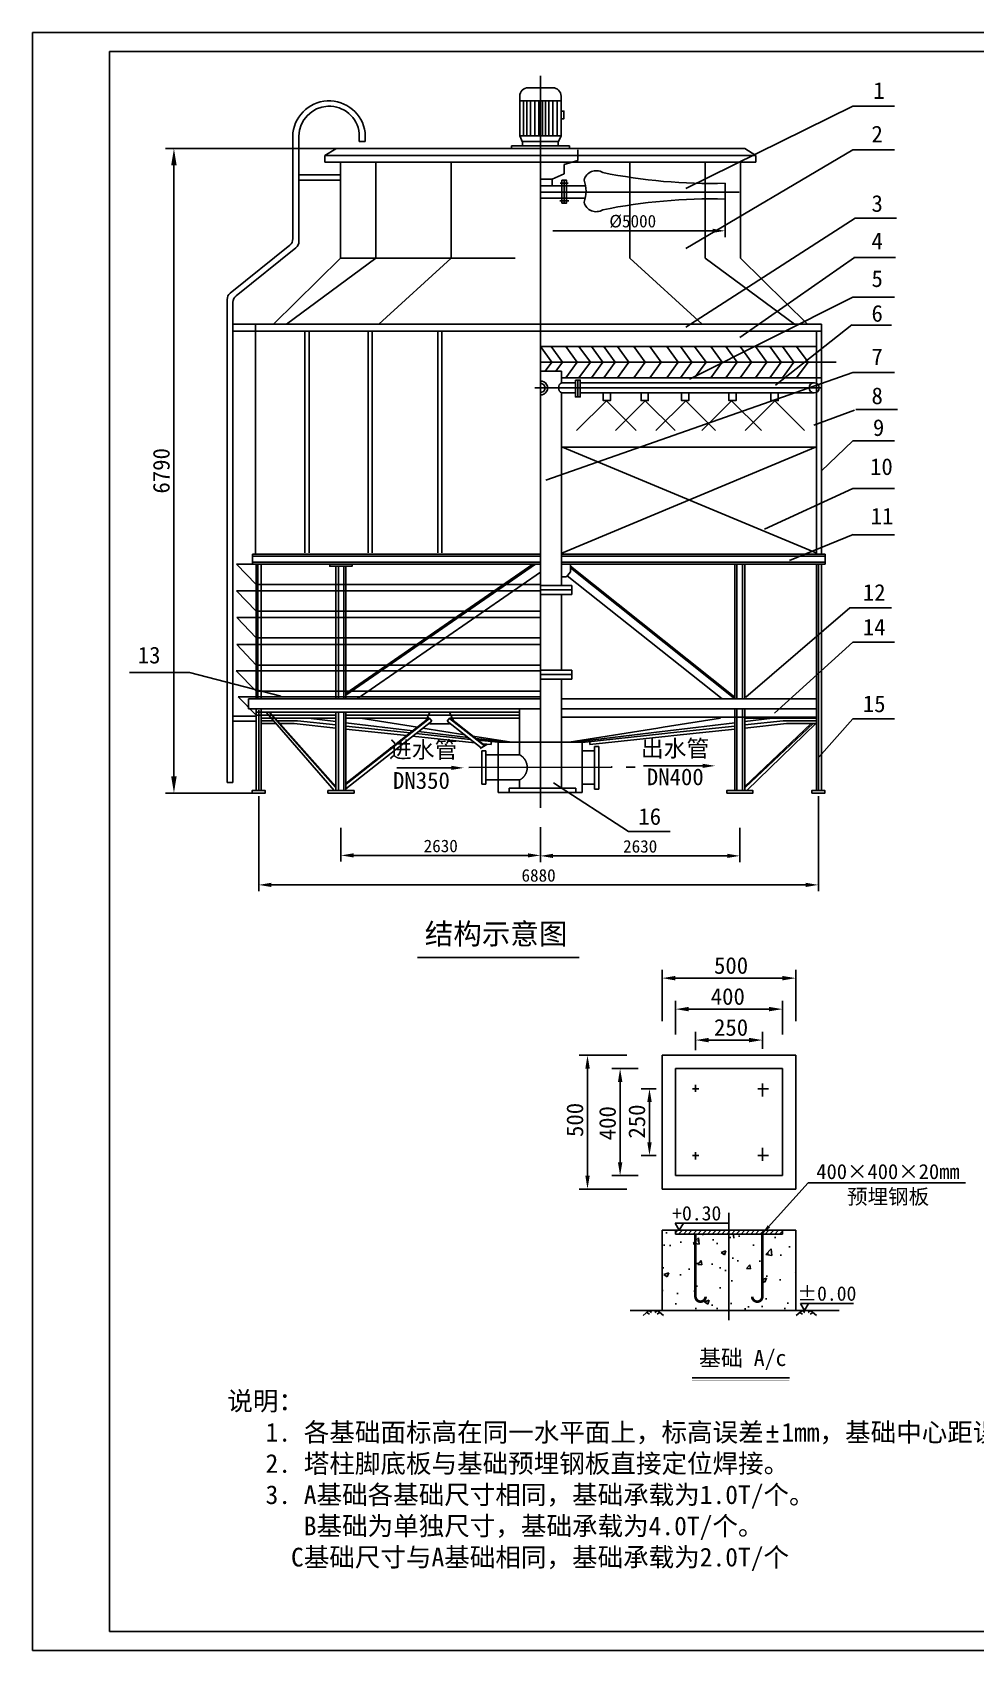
# Model space of a CAD drawing. Extents: x 327 to 27699, y 136 to 19490.
# Drawn here: x 327 to 11608, y 136 to 19490 of the extents above; entities that cross this region are included whole.
import ezdxf

# ---------------------------------------------------------------- set-up
doc = ezdxf.new("R2010")
doc.units = 0
doc.header["$LTSCALE"] = 10000
doc.linetypes.add('ACAD_ISO04W100', pattern=[30.5, 24, -3, 0.5, -3])
for name, color, linetype in [('RAHMEN035', 2, 'Continuous'), ('RAHMEN07', 5, 'ACAD_ISO04W100'), ('中心线', 1, 'ACAD_ISO04W100')]:
    doc.layers.add(name, color=color, linetype=linetype)
doc.dimstyles.new('DIN', dxfattribs={"dimtxt": 2.5, "dimasz": 2.5, "dimexe": 1.25, "dimexo": 0.625, "dimtad": 1, "dimtih": 1, "dimdec": 4, "dimdsep": 46, "dimlunit": 6, "dimtxsty": 'Standard', "dimcen": 2.5, "dimadec": 0, "dimazin": 0, "dimtfac": 1, "dimtdec": 4, "dimtmove": 0, "dimatfit": 3, "dimfxl": 0, "dimtvp": 1, "dimtolj": 1, "dimtzin": 0, "dimarcsym": 0})
doc.dimstyles.get("Standard").update_dxf_attribs({"dimtxt": 0.18, "dimasz": 0.18, "dimexe": 0.18, "dimexo": 0.0625, "dimgap": 0.09, "dimtad": 0, "dimtih": 1, "dimtoh": 1, "dimdec": 4, "dimzin": 0, "dimdsep": 46, "dimtxsty": 'Standard', "dimcen": 0.09, "dimadec": 0, "dimazin": 0, "dimtfac": 1, "dimtdec": 4, "dimtofl": 0, "dimtmove": 0, "dimatfit": 3, "dimfxl": 0, "dimtolj": 1, "dimtzin": 0, "dimarcsym": 0})

# ---------------------------------------------------------------- blocks, each defined once
blk = doc.blocks.new('*D25')
at = {"color": 0, "lineweight": -2}
for p, q in [((7435, 7257), (6866, 7257)), ((6966, 7097), (6966, 5817)), ((7435, 5657), (6866, 5657))]:
    blk.add_line(p, q, dxfattribs=at)
at = {"color": 0}
for points in [[(6940, 7097), (6993, 7097), (6966, 7257)], [(6940, 5817), (6993, 5817), (6966, 5657)]]:
    blk.add_solid(points, dxfattribs=at)
at = {"layer": 'DEFPOINTS', "color": 0}
for p in [(7485, 7257), (6966, 5657), (7485, 5657)]:
    blk.add_point(p, dxfattribs=at)
at = {"color": 0, "insert": (6816, 6483), "char_height": 200, "attachment_point": 5, "rotation": 90}
blk.add_mtext('\\A1;500', dxfattribs=at)
blk = doc.blocks.new('*D24')
at = {"color": 0, "lineweight": -2}
for p, q in [((7570, 7097), (7256, 7097)), ((7356, 6937), (7356, 5977)), ((7570, 5817), (7256, 5817))]:
    blk.add_line(p, q, dxfattribs=at)
at = {"color": 0}
for points in [[(7330, 6937), (7383, 6937), (7356, 7097)], [(7330, 5977), (7383, 5977), (7356, 5817)]]:
    blk.add_solid(points, dxfattribs=at)
at = {"layer": 'DEFPOINTS', "color": 0}
for p in [(7620, 7097), (7356, 5817), (7620, 5817)]:
    blk.add_point(p, dxfattribs=at)
at = {"color": 0, "insert": (7206, 6444), "char_height": 200, "attachment_point": 5, "rotation": 90}
blk.add_mtext('\\A1;400', dxfattribs=at)
blk = doc.blocks.new('*D23')
at = {"color": 0, "lineweight": -2}
for p, q in [((7786, 6857), (7607, 6857)), ((7707, 6697), (7707, 6217)), ((7786, 6057), (7607, 6057))]:
    blk.add_line(p, q, dxfattribs=at)
at = {"color": 0}
for points in [[(7681, 6697), (7734, 6697), (7707, 6857)], [(7681, 6217), (7734, 6217), (7707, 6057)]]:
    blk.add_solid(points, dxfattribs=at)
at = {"layer": 'DEFPOINTS', "color": 0}
for p in [(7836, 6857), (7707, 6057), (7836, 6057)]:
    blk.add_point(p, dxfattribs=at)
at = {"color": 0, "insert": (7557, 6464), "char_height": 200, "attachment_point": 5, "rotation": 90}
blk.add_mtext('\\A1;250', dxfattribs=at)
blk = doc.blocks.new('*D22')
at = {"color": 0, "lineweight": -2}
for p, q in [((7857, 7663), (7857, 8279)), ((8017, 8179), (9297, 8179)), ((9457, 7663), (9457, 8279))]:
    blk.add_line(p, q, dxfattribs=at)
at = {"color": 0}
for points in [[(8017, 8205), (8017, 8152), (7857, 8179)], [(9297, 8205), (9297, 8152), (9457, 8179)]]:
    blk.add_solid(points, dxfattribs=at)
at = {"layer": 'DEFPOINTS', "color": 0}
for p in [(9457, 8179), (7857, 7613), (9457, 7613)]:
    blk.add_point(p, dxfattribs=at)
at = {"color": 0, "insert": (8683, 8329), "char_height": 200, "attachment_point": 5}
blk.add_mtext('\\A1;500', dxfattribs=at)
blk = doc.blocks.new('*D21')
at = {"color": 0, "lineweight": -2}
for p, q in [((8017, 7506), (8017, 7908)), ((8177, 7808), (9137, 7808)), ((9297, 7506), (9297, 7908))]:
    blk.add_line(p, q, dxfattribs=at)
at = {"color": 0}
for points in [[(8177, 7835), (8177, 7782), (8017, 7808)], [(9137, 7835), (9137, 7782), (9297, 7808)]]:
    blk.add_solid(points, dxfattribs=at)
at = {"layer": 'DEFPOINTS', "color": 0}
for p in [(9297, 7808), (8017, 7456), (9297, 7456)]:
    blk.add_point(p, dxfattribs=at)
at = {"color": 0, "insert": (8644, 7958), "char_height": 200, "attachment_point": 5}
blk.add_mtext('\\A1;400', dxfattribs=at)
blk = doc.blocks.new('*D20')
at = {"color": 0, "lineweight": -2}
for p, q in [((8257, 7316), (8257, 7538)), ((8417, 7438), (8897, 7438)), ((9057, 7333), (9057, 7538))]:
    blk.add_line(p, q, dxfattribs=at)
at = {"color": 0}
for points in [[(8417, 7465), (8417, 7411), (8257, 7438)], [(8897, 7465), (8897, 7411), (9057, 7438)]]:
    blk.add_solid(points, dxfattribs=at)
at = {"layer": 'DEFPOINTS', "color": 0}
for p in [(9057, 7438), (8257, 7266), (9057, 7283)]:
    blk.add_point(p, dxfattribs=at)
at = {"color": 0, "insert": (8683, 7588), "char_height": 200, "attachment_point": 5}
blk.add_mtext('\\A1;250', dxfattribs=at)
blk = doc.blocks.new('*D3')
at = {"color": 0, "lineweight": -2}
for p, q in [((3034, 10355), (3034, 9219)), ((9727, 10355), (9727, 9219)), ((3184, 9294), (9577, 9294))]:
    blk.add_line(p, q, dxfattribs=at)
at = {"color": 0}
for points in [[(3184, 9319), (3184, 9269), (3034, 9294)], [(9577, 9319), (9577, 9269), (9727, 9294)]]:
    blk.add_solid(points, dxfattribs=at)
at = {"layer": 'DEFPOINTS', "color": 0}
for p in [(3034, 10393), (9727, 10393), (9727, 9294)]:
    blk.add_point(p, dxfattribs=at)
at = {"color": 0, "insert": (6381, 9407), "char_height": 150, "attachment_point": 5}
blk.add_mtext('\\A1;6880', dxfattribs=at)
blk = doc.blocks.new('*D2')
at = {"color": 0, "lineweight": -2}
for p, q in [((4032, 18099), (1920, 18099)), ((2020, 17899), (2020, 10593)), ((3063, 10393), (1920, 10393))]:
    blk.add_line(p, q, dxfattribs=at)
at = {"color": 0}
for points in [[(1987, 17899), (2053, 17899), (2020, 18099)], [(1987, 10593), (2053, 10593), (2020, 10393)]]:
    blk.add_solid(points, dxfattribs=at)
at = {"layer": 'DEFPOINTS', "color": 0}
for p in [(4082, 18099), (2020, 10393), (3113, 10393)]:
    blk.add_point(p, dxfattribs=at)
at = {"color": 0, "insert": (1870, 14246), "char_height": 200, "attachment_point": 5, "rotation": 90}
blk.add_mtext('\\A1;6790', dxfattribs=at)
blk = doc.blocks.new('*D1')
at = {"color": 0, "lineweight": -2}
for p, q in [((4018, 9977), (4018, 9572)), ((6403, 9983), (6403, 9572)), ((4168, 9647), (6253, 9647))]:
    blk.add_line(p, q, dxfattribs=at)
at = {"color": 0}
for points in [[(4168, 9672), (4168, 9622), (4018, 9647)], [(6253, 9672), (6253, 9622), (6403, 9647)]]:
    blk.add_solid(points, dxfattribs=at)
at = {"layer": 'DEFPOINTS', "color": 0}
for p in [(4018, 10014), (6403, 10021), (6403, 9647)]:
    blk.add_point(p, dxfattribs=at)
at = {"color": 0, "insert": (5211, 9759), "char_height": 150, "attachment_point": 5}
blk.add_mtext('\\A1;2630', dxfattribs=at)
blk = doc.blocks.new('*D0')
at = {"color": 0, "lineweight": -2}
for p, q in [((6403, 9983), (6403, 9566)), ((8788, 9977), (8788, 9566)), ((6553, 9641), (8638, 9641))]:
    blk.add_line(p, q, dxfattribs=at)
at = {"color": 0}
for points in [[(6553, 9666), (6553, 9616), (6403, 9641)], [(8638, 9666), (8638, 9616), (8788, 9641)]]:
    blk.add_solid(points, dxfattribs=at)
at = {"layer": 'DEFPOINTS', "color": 0}
for p in [(6403, 10021), (8788, 10014), (8788, 9641)]:
    blk.add_point(p, dxfattribs=at)
at = {"color": 0, "insert": (7596, 9754), "char_height": 150, "attachment_point": 5}
blk.add_mtext('\\A1;2630', dxfattribs=at)

msp = doc.modelspace()

# ---------------------------------------------------------------- hatches: boundary and pattern name
h = msp.add_hatch()
h.set_pattern_fill('AR-CONC', color=256, scale=3.2, style=0)
h.set_pattern_definition([(50, (5385.1, -29277.45), (582.991, -51.005), [60.96, -670.56]), (355, (5385.1, -29277.45), (-112.777, 611.381), [48.768, -536.448]), (100.451, (5433.7, -29281.7), (470.216, 560.373), [51.808, -569.888]), (46.1842, (5385.1, -29114.9), (867.453, -134.535), [91.44, -1005.84]), (96.6356, (5457.4, -29126.1), (759.694, 791.762), [77.712, -854.832]), (351.184, (5385.1, -29114.9), (759.695, 791.76), [73.152, -804.672]), (21, (5466.4, -29155.53), (485.1676, -327.2497), [60.96, -670.56]), (326, (5466.4, -29155.5), (197.766, 589.401), [48.768, -536.448]), (71.4514, (5506.8, -29182.8), (682.933, 262.153), [51.808, -569.888]), (37.5, (5385.1, -29277.45), (9.8835, 270.5761), [0, -529.9456, 0, -544.576, 0, -538.48]), (7.5, (5385.1, -29277.45), (213.823, 320.5778), [0, -310.4896, 0, -517.7536, 0, -205.232]), (327.5, (5203.85, -29277.45), (433.8899, -18.332), [0, -203.2, 0, -633.984, 0, -841.248]), (317.5, (5122.57, -29277.45), (474.0134, 81.3648), [0, -264.16, 0, -421.0304, 0, -597.408])])
h.paths.add_polyline_path([(9457.07458, 4203.35973), (9457.07458, 5163.35973), (9297.07458, 5163.35973), (9297.07458, 5118.55973), (8017.07458, 5118.55973), (8017.07458, 5163.35973), (7857.07458, 5163.35973), (7857.07458, 4203.35973)])
h = msp.add_hatch()
h.set_pattern_fill('ANSI31', color=256, scale=12.8, style=0)
h.set_pattern_definition([(45, (5385.108, -29277.45), (-28.73682, 28.73682), [])])
h.paths.add_polyline_path([(9297.07458, 5118.55973), (9297.07458, 5163.35973), (8017.07458, 5163.35973), (8017.07458, 5118.55973)])

# ---------------------------------------------------------------- linework, layer by layer
at = {"color": 7}
for p, q in [((327.068, 19489.80637), (327.068, 136.20637)), ((27698.588, 19489.80637), (327.068, 19489.80637)), ((1248.668, 19259.40637), (1248.668, 366.60637)), ((27468.188, 19259.40637), (1248.668, 19259.40637)), ((6256.3926, 18827.04494), (6549.92278, 18827.04494)), ((6156.3926, 18727.04494), (6156.3926, 18252.12518)), ((6156.3926, 18670.84513), (6649.92278, 18670.84513)), ((6201.8655, 18670.84513), (6201.8655, 18252.04283)), ((6239.3162, 18670.84513), (6239.3162, 18252.04283)), ((6286.12953, 18670.84513), (6286.12953, 18252.04283)), ((6336.06377, 18670.84513), (6336.06377, 18252.04283)), ((6382.87714, 18670.84513), (6382.87714, 18252.04283)), ((6426.5696, 18670.84513), (6426.5696, 18252.04283)), ((6464.02026, 18670.84513), (6464.02026, 18252.04283)), ((6504.59184, 18670.84513), (6504.59184, 18252.04283)), ((6551.4052, 18670.84513), (6551.4052, 18252.04283)), ((6604.46033, 18670.84513), (6604.46033, 18252.04283)), ((6649.92278, 18727.04494), (6649.92278, 18252.12518)), ((8141.20003, 17622.37649), (10138.91852, 18606.1417)), ((10138.91852, 18606.1417), (10637.86316, 18606.1417)), ((3442.26735, 17021.40472), (3442.26735, 18248.75649)), ((3515.32438, 16992.70254), (3515.32438, 18248.75649)), ((4236.87847, 18281.77666), (4236.87847, 18185.25625)), ((4307.16121, 18290.55124), (4307.16121, 18185.25625)), ((6156.3926, 18252.12518), (6649.92278, 18252.12518)), ((6156.3926, 18252.12518), (6190.00264, 18174.89888)), ((6649.92278, 18252.12518), (6616.31273, 18174.89888)), ((3825.4734, 18019.04494), (3954.78409, 18096.28761)), ((3825.4734, 18019.04494), (8980.84197, 18019.04494)), ((3825.4734, 17939.04494), (3825.4734, 18019.04494)), ((4028.15769, 18099.04494), (8846.91529, 18099.04494)), ((4236.87847, 18185.25625), (4307.16121, 18185.25625)), ((6056.3926, 18130.89034), (6749.92278, 18130.89034)), ((6056.3926, 18130.89034), (6056.3926, 18099.04494)), ((6186.54301, 18182.84813), (6619.77236, 18182.84813)), ((6190.00264, 18174.89888), (6190.00264, 18130.63854)), ((6403.15769, 18061.54494), (6403.15769, 17041.58605)), ((6616.31273, 18174.89888), (6616.31273, 18130.63854)), ((6749.92278, 18130.89034), (6749.92278, 18099.04494)), ((6850.13115, 17958.99928), (6850.13115, 18083.02379)), ((8141.20003, 16904.63052), (10138.91852, 18083.51644)), ((8980.84197, 18019.04494), (8846.91529, 18099.04494)), ((8980.84197, 17939.04494), (8980.84197, 18019.04494)), ((10138.91852, 18083.51644), (10637.86316, 18083.51644)), ((3825.4734, 17939.04494), (8980.84197, 17939.04494)), ((4010.8313, 16789.36705), (4010.8313, 17939.04494)), ((4434.36353, 16789.36705), (4434.36353, 17939.04494)), ((5335.70496, 16789.36705), (5335.70496, 17939.04494)), ((6687.76715, 17911.29754), (6850.13115, 17958.99928)), ((6687.76715, 17796.81335), (6687.76715, 17911.29754)), ((8795.48407, 16789.36705), (8795.48407, 17939.04494)), ((3515.32438, 17785.92149), (4010.8313, 17785.92149)), ((3515.32438, 17720.20715), (4010.8313, 17720.20715)), ((6403.15769, 17733.45134), (6544.50482, 17733.45134)), ((6947.85285, 17652.97191), (6405.76452, 17652.97191)), ((6544.50482, 17733.45134), (6687.76715, 17796.81335)), ((6544.50482, 17733.45134), (6544.50482, 17652.97191)), ((6641.10519, 17686.96562), (6732.91588, 17686.96562)), ((6687.36814, 17720.53397), (6687.36814, 17447.72423)), ((8611.07448, 17496.39761), (8611.07448, 17684.49845)), ((6933.33304, 17508.90041), (6405.76452, 17508.90041)), ((6635.73864, 17474.00614), (6740.97199, 17474.00614)), ((8611.08321, 17492.43669), (8611.08321, 17041.58605)), ((8141.20003, 15964.30514), (10167.4446, 17268.0106)), ((10162.6112, 17268.0106), (10661.55584, 17268.0106)), ((8461.08321, 17116.58605), (6553.15769, 17116.58605)), ((2693.58571, 16371.86261), (3404.90607, 16943.45351)), ((2762.37104, 16339.72785), (3477.9631, 16914.75133)), ((3209.48876, 15999.04494), (4010.8313, 16789.36705)), ((3364.60694, 15999.04494), (4434.36353, 16789.36705)), ((4010.8313, 16789.36705), (6100.19089, 16789.36705)), ((4470.23784, 15999.04494), (5335.70496, 16789.36705)), ((8789.39804, 15840.39931), (10157.49148, 16798.45615)), ((9596.82661, 15999.04494), (8795.48407, 16789.36705)), ((10150.76492, 16798.45615), (10649.70955, 16798.45615)), ((2656.22444, 10518.62685), (2656.22444, 16293.91141)), ((2725.00976, 10518.62685), (2725.00976, 16261.77664)), ((8185.23416, 15342.71447), (10138.91852, 16324.24947)), ((10138.91852, 16324.24947), (10637.86316, 16324.24947)), ((2725.00976, 15999.04494), (9763.15769, 15999.04494)), ((2725.00976, 15916.18823), (9763.15769, 15916.18823)), ((2993.82727, 13249.04494), (2993.82727, 15999.04494)), ((3585.56525, 15916.18823), (3585.56525, 13265.53759)), ((3635.56525, 15916.18823), (3635.56525, 13265.53759)), ((4341.94891, 15916.18823), (4341.94891, 13265.53759)), ((4391.94891, 15916.18823), (4391.94891, 13265.53759)), ((5175.25292, 15916.18823), (5175.25292, 13265.53759)), ((5225.25292, 15916.18823), (5225.25292, 13265.53759)), ((9215.86669, 15271.61663), (10127.94498, 15993.32334)), ((9703.15769, 13249.04494), (9703.15769, 15916.18823)), ((9763.15769, 13249.04494), (9763.15769, 15999.04494)), ((10123.21498, 15989.5806), (10602.32408, 15989.5806)), ((6403.15769, 15733.15972), (9703.15769, 15733.15972)), ((6403.15769, 15733.15972), (6539.09312, 15545.15663)), ((6529.5835, 15733.15972), (6665.51893, 15545.15663)), ((6708.06701, 15733.15972), (6844.00244, 15545.15663)), ((6864.24011, 15733.15972), (7000.17554, 15545.15663)), ((7012.97636, 15733.15972), (7148.91179, 15545.15663)), ((7161.71264, 15733.15972), (7297.64807, 15545.15663)), ((7325.32254, 15733.15972), (7461.25797, 15545.15663)), ((7518.67966, 15733.15972), (7654.61509, 15545.15663)), ((7712.03682, 15733.15972), (7847.97225, 15545.15663)), ((7912.83077, 15733.15972), (8048.7662, 15545.15663)), ((8076.44066, 15733.15972), (8212.3761, 15545.15663)), ((8247.48735, 15733.15972), (8383.42278, 15545.15663)), ((8440.84451, 15733.15972), (8576.77994, 15545.15663)), ((8619.32802, 15733.15972), (8755.26345, 15545.15663)), ((8790.37474, 15733.15972), (8926.31017, 15545.15663)), ((8976.29508, 15733.15972), (9112.23051, 15545.15663)), ((9147.34179, 15733.15972), (9283.27723, 15545.15663)), ((9296.07804, 15733.15972), (9432.01347, 15545.15663)), ((9467.12473, 15733.15972), (9603.06016, 15545.15663)), ((6461.5586, 15439.71885), (6539.09312, 15546.95159)), ((6587.98441, 15439.71885), (6665.51893, 15546.95159)), ((6708.06701, 15358.94849), (6844.00244, 15546.95159)), ((6864.24011, 15358.94849), (7000.17554, 15546.95159)), ((7012.97636, 15358.94849), (7148.91179, 15546.95159)), ((7161.71264, 15358.94849), (7297.64807, 15546.95159)), ((7325.32254, 15358.94849), (7461.25797, 15546.95159)), ((7518.67966, 15358.94849), (7654.61509, 15546.95159)), ((7712.03682, 15358.94849), (7847.97225, 15546.95159)), ((7912.83077, 15358.94849), (8048.7662, 15546.95159)), ((8076.44066, 15358.94849), (8212.3761, 15546.95159)), ((8247.48735, 15358.94849), (8383.42278, 15546.95159)), ((8440.84451, 15358.94849), (8576.77994, 15546.95159)), ((8619.32802, 15358.94849), (8755.26345, 15546.95159)), ((8790.37474, 15358.94849), (8926.31017, 15546.95159)), ((8976.29508, 15358.94849), (9112.23051, 15546.95159)), ((9147.34179, 15358.94849), (9283.27723, 15546.95159)), ((9296.07804, 15358.94849), (9432.01347, 15546.95159)), ((9467.12473, 15358.94849), (9603.06016, 15546.95159)), ((6653.15769, 15439.71885), (6403.711, 15439.71885)), ((6468.35821, 14136.11353), (10138.91852, 15423.5624)), ((6653.15769, 15439.71885), (6653.15769, 15298.94849)), ((6653.15769, 15358.94849), (9763.15769, 15358.94849)), ((6653.15769, 15298.94849), (6820.81313, 15298.94849)), ((6850.45941, 15331.60799), (6850.45941, 15130.23433)), ((6880.10569, 15298.94849), (9677.26992, 15298.94849)), ((10138.91852, 15423.5624), (10637.86316, 15423.5624)), ((6653.15769, 15178.94849), (6653.15769, 12873.64728)), ((6653.15769, 15178.94849), (6820.81313, 15178.94849)), ((6880.10569, 15178.94849), (9677.26992, 15178.94849)), ((9671.60736, 14792.54002), (10160.60904, 14971.72312)), ((10173.49645, 14979.29385), (10672.44108, 14979.29385)), ((9760.13089, 14243.54402), (10138.91852, 14605.86102)), ((10138.91852, 14605.86102), (10637.86316, 14605.86102)), ((9084.61101, 13546.361), (10138.91852, 14035.29853)), ((10138.91852, 14035.29853), (10637.86316, 14035.29853)), ((9383.61129, 13172.50685), (10143.57046, 13484.052)), ((10138.91852, 13480.93173), (10637.86316, 13480.93173)), ((2959.20385, 13249.04494), (6403.15769, 13249.04494)), ((2959.20385, 13129.04494), (2959.20385, 13249.04494)), ((2959.20385, 13129.04494), (2959.20385, 13249.04494)), ((9808.84488, 13249.04494), (6653.15769, 13249.04494)), ((9660.70692, 13249.04494), (9808.84488, 13249.04494)), ((9808.84488, 13129.04494), (9808.84488, 13249.04494)), ((2767.74286, 13129.04494), (3004.89104, 12885.04494)), ((3008.83606, 13129.04494), (2767.74286, 13129.04494)), ((2959.20385, 13129.04494), (6403.15769, 13129.04494)), ((3004.89104, 11520.00906), (3004.89104, 13129.04494)), ((3064.89104, 11520.00906), (3064.89104, 13129.04494)), ((3956.76341, 11520.00906), (3956.76341, 13105.0264)), ((4076.76341, 11581.5644), (6314.15906, 13129.04494)), ((4076.76341, 11562.05005), (6342.37352, 13129.04494)), ((4076.76341, 11520.00906), (4076.76341, 13105.0264)), ((4211.19322, 11520.00906), (6403.15769, 13036.06741)), ((9808.84488, 13129.04494), (6653.15769, 13129.04494)), ((6713.15125, 12978.91977), (6655.66681, 12978.91977)), ((6761.05492, 13036.34112), (6713.15125, 12978.91977)), ((6724.15151, 12992.10561), (8574.87124, 11520.00906)), ((6761.05492, 13129.04494), (6761.05492, 13036.34112)), ((6761.05492, 13106.31543), (8729.55196, 11540.53664)), ((6761.05492, 13085.78786), (8729.55196, 11520.00906)), ((8729.55196, 11520.00906), (8729.55196, 13129.04494)), ((8849.55196, 11520.00906), (8849.55196, 13129.04494)), ((9660.70692, 13129.04494), (9808.84488, 13129.04494)), ((9703.15769, 10422.41794), (9703.15769, 13129.04494)), ((9763.15769, 10422.41794), (9763.15769, 13129.04494)), ((2766.6907, 12810.51506), (6403.38874, 12810.51506)), ((2766.6907, 12810.51506), (3004.89104, 12566.51506)), ((6403.38874, 12885.04494), (3004.89104, 12885.04494)), ((6403.15769, 12873.64728), (6780.21637, 12873.64728)), ((6403.15769, 12821.01103), (6780.21637, 12821.01103)), ((6780.21637, 12873.64728), (6780.21637, 12768.37479)), ((6780.21637, 12768.37479), (6403.15769, 12768.37479)), ((6653.15769, 12768.37479), (6653.15769, 11861.11465)), ((10101.54351, 12608.55493), (8859.09025, 11537.74185)), ((10101.54351, 12608.55493), (10600.48814, 12608.55493)), ((2770.94198, 12491.98515), (6403.38874, 12491.98515)), ((2770.94198, 12491.98515), (3004.89104, 12247.98515)), ((6403.38874, 12566.51506), (3004.89104, 12566.51506)), ((6403.38874, 12247.98515), (3004.89104, 12247.98515)), ((9204.02029, 11346.24088), (10138.91852, 12197.31538)), ((10138.91852, 12197.31538), (10637.86316, 12197.31538)), ((2770.94198, 12167.76723), (6403.38874, 12167.76723)), ((2770.94198, 12167.76723), (3004.89104, 11923.76723)), ((1488.93116, 11835.00189), (2208.11029, 11834.84804)), ((3300.03475, 11549.58172), (2208.11029, 11834.84804)), ((2763.54143, 11854.92537), (6403.38874, 11854.92537)), ((3004.89104, 11610.82564), (2763.6993, 11854.92537)), ((6403.38874, 11923.76723), (3004.89104, 11923.76723)), ((6403.15769, 11861.11465), (6780.21637, 11861.11465)), ((6403.15769, 11808.47841), (6780.21637, 11808.47841)), ((6780.21637, 11861.11465), (6780.21637, 11755.84217)), ((6780.21637, 11755.84217), (6403.15769, 11755.84217)), ((6653.15769, 11755.84217), (6653.15769, 10999.04494)), ((3004.89104, 11323.66798), (2789.07749, 11542.08354)), ((2789.07749, 11542.08354), (6403.38874, 11542.08354)), ((2911.35842, 11400.00906), (2911.35842, 11520.00906)), ((2911.35842, 11520.00906), (2993.82727, 11520.00906)), ((6403.15769, 11520.00906), (2997.47049, 11520.00906)), ((6403.15769, 11610.92537), (3004.89104, 11610.92537)), ((6653.15769, 11520.00906), (9703.15769, 11520.00906)), ((9703.15769, 11520.00906), (9660.70692, 11520.00906)), ((2725.00976, 11310.16479), (2999.28744, 11310.16479)), ((2725.00976, 11251.02876), (2999.28744, 11251.02876)), ((2911.35842, 11400.00906), (2993.82727, 11400.00906)), ((6403.15769, 11400.00906), (2997.47049, 11400.00906)), ((3004.89104, 10422.41794), (3004.89104, 11400.00906)), ((6153.15769, 11359.71702), (3004.89104, 11359.71702)), ((3956.76341, 11325.25812), (3004.89104, 11325.25812)), ((3064.89104, 10422.41794), (3064.89104, 11400.00906)), ((3956.76341, 11288.50527), (3064.89104, 11288.50527)), ((3213.3497, 11255.23331), (3064.89104, 11255.23331)), ((3123.27139, 11359.19331), (3934.95989, 10422.41794)), ((3952.93399, 10460.699), (3157.82242, 11357.46764)), ((3956.76341, 10472.17467), (3166.46019, 11359.19331)), ((3499.37206, 11255.23331), (3259.08499, 11255.23331)), ((3499.37206, 11255.23331), (3956.76341, 11206.3502)), ((3629.39355, 11288.50527), (3956.76341, 11248.57777)), ((3956.76341, 10422.41794), (3956.76341, 11359.71702)), ((4076.76341, 10422.41794), (4076.76341, 11359.71702)), ((6153.15769, 11325.25812), (4076.76341, 11325.25812)), ((4076.76341, 10505.17418), (5074.01199, 11290.02364)), ((5046.33293, 11288.50527), (4076.76341, 11288.50527)), ((5105.19512, 11253.28701), (4076.76341, 10443.45205)), ((4076.76341, 11233.94203), (4878.50642, 11136.15785)), ((4081.16335, 10499.021), (5078.41193, 11283.87046)), ((4251.59192, 11288.50527), (4933.50328, 11179.44119)), ((5079.20788, 11359.71702), (5035.74627, 11265.57307)), ((5035.74627, 11265.57307), (5038.91838, 11262.40444)), ((5073.23797, 11228.12247), (5079.20788, 11222.15911)), ((5074.01199, 11290.02364), (5105.19512, 11253.28701)), ((5320.3383, 11290.02364), (5289.15517, 11253.28701)), ((5289.15517, 11253.28701), (5695.27102, 10933.49251)), ((5315.14241, 11359.71702), (5358.60402, 11265.57307)), ((5315.14241, 11359.71702), (5358.60402, 11265.57307)), ((5321.11232, 11228.12247), (5315.14241, 11222.15911)), ((5321.11232, 11228.12247), (5315.14241, 11222.15911)), ((5732.6622, 10955.9026), (5315.93836, 11283.87046)), ((5739.59836, 10960.05973), (5320.3383, 11290.02364)), ((6153.15769, 11288.50527), (5348.01736, 11288.50527)), ((5358.60402, 11265.57307), (5355.43191, 11262.40444)), ((5358.60402, 11265.57307), (5355.43191, 11262.40444)), ((6153.15769, 10999.04494), (6153.15769, 11400.00906)), ((6653.15769, 11400.00906), (9703.15769, 11400.00906)), ((6653.15769, 11400.00906), (9703.15769, 11400.00906)), ((6653.15769, 11299.65566), (9703.15769, 11299.65566)), ((8554.72346, 11288.50527), (7872.81209, 11179.44119)), ((8729.55196, 11233.94203), (7927.80895, 11136.15785)), ((8729.55196, 10422.41794), (8729.55196, 11400.00906)), ((8849.55196, 10422.41794), (8849.55196, 11400.00906)), ((9176.92182, 11288.50527), (8849.55196, 11248.57777)), ((8849.55196, 11288.50527), (9703.15769, 11288.50527)), ((9306.94331, 11255.23331), (8849.55196, 11206.3502)), ((9306.94331, 11255.23331), (9703.15769, 11255.23331)), ((9703.15769, 11400.00906), (9660.70692, 11400.00906)), ((9730.67682, 10821.40437), (10138.91852, 11278.32377)), ((10138.91852, 11278.32377), (10637.86316, 11278.32377)), ((3241.81047, 11222.38654), (3064.89104, 11222.38654)), ((3458.47219, 11222.38654), (3288.35034, 11222.38654)), ((3458.47219, 11222.38654), (3956.76341, 11169.37503)), ((4076.76341, 11193.52536), (4846.82716, 11111.22579)), ((4076.76341, 11156.60864), (4805.92548, 11079.03557)), ((4874.62666, 11071.72668), (5620.49255, 10992.37655)), ((4915.47117, 11103.88955), (5567.35384, 11034.22044)), ((4945.99632, 11127.92647), (5540.42227, 11055.42761)), ((4998.26291, 11169.08362), (5497.48465, 11089.23869)), ((5079.20788, 11222.15911), (5315.14241, 11222.15911)), ((5595.34859, 11073.58645), (6058.61485, 10999.4922)), ((5632.72606, 11044.16982), (5999.04266, 10999.4922)), ((7808.05247, 11169.08362), (6744.90403, 10999.04494)), ((7860.31905, 11127.92647), (6803.60552, 10999.04494)), ((7890.8442, 11103.88955), (6901.63522, 10998.16913)), ((7931.68871, 11071.72668), (6993.28924, 10971.89356)), ((7808.05247, 11169.08362), (7872.81209, 11179.44119)), ((7860.31905, 11127.92647), (7927.80895, 11136.15785)), ((7890.8442, 11103.88955), (7959.48821, 11111.22579)), ((7931.68871, 11071.72668), (8000.38989, 11079.03557)), ((8729.55196, 11193.52536), (7959.48821, 11111.22579)), ((8729.55196, 11156.60864), (8000.38989, 11079.03557)), ((8849.55196, 10472.17467), (9639.85518, 11222.71906)), ((9347.84319, 11222.38654), (8849.55196, 11169.37503)), ((8853.38138, 10460.699), (9664.18884, 11222.38654)), ((9698.28595, 11222.38654), (8871.35548, 10422.41794)), ((9347.84319, 11222.38654), (9703.15769, 11222.38654)), ((5657.6267, 11024.57265), (5895.79879, 10999.11832)), ((5703.15769, 10899.04494), (5703.15769, 10499.04494)), ((5703.15769, 10899.04494), (5748.23984, 10899.04494)), ((5710.73451, 10982.77601), (5813.02613, 10971.89356)), ((5748.23984, 10899.04494), (5748.23984, 10499.04494)), ((5748.23984, 10849.04494), (5898.23984, 10849.04494)), ((5813.02613, 10971.89356), (5813.02613, 11007.08167)), ((5898.23984, 10999.04494), (6653.15769, 10999.04494)), ((5898.23984, 10999.04494), (5898.23984, 10399.04494)), ((6653.15769, 10999.04494), (6901.63522, 10999.04494)), ((6901.63522, 10999.04494), (6901.63522, 10399.04494)), ((6901.63522, 10899.04494), (7051.63522, 10899.04494)), ((6993.28924, 10971.89356), (6993.28924, 11007.08167)), ((7051.63522, 10949.28292), (7051.63522, 10437.74871)), ((7051.63522, 10949.28292), (7103.15769, 10949.28292)), ((7103.15769, 10949.28292), (7103.15769, 10437.74871)), ((4685.66295, 10693.49156), (5395.56086, 10693.49156)), ((7430.26687, 10703.89532), (7534.24576, 10703.89532)), ((8343.85588, 10717.70137), (7633.95796, 10717.70137)), ((2656.22444, 10518.62685), (2725.00976, 10518.62685)), ((5703.15769, 10499.04494), (5748.23984, 10499.04494)), ((5748.23984, 10549.04494), (5898.23984, 10549.04494)), ((6558.28901, 10513.0067), (7454.36653, 9930.77046)), ((6901.63522, 10499.04494), (7051.63522, 10499.04494)), ((5898.23984, 10399.04494), (6901.63522, 10399.04494)), ((7051.63522, 10437.74871), (7103.15769, 10437.74871)), ((7454.36653, 9930.77046), (7953.31117, 9930.77046)), ((4931.35832, 8425.24207), (6867.38088, 8425.24207)), ((1248.668, 366.60637), (27468.188, 366.60637)), ((327.068, 136.20637), (27698.588, 136.20637))]:
    msp.add_line(p, q, dxfattribs=at)
for p, q in [((7857.07458, 5656.64537), (7857.07458, 7256.64537)), ((7857.07458, 7256.64537), (9457.07458, 7256.64537)), ((9457.07458, 7256.64537), (9457.07458, 5656.64537)), ((8017.07458, 5816.64537), (8017.07458, 7096.64537)), ((8017.07458, 7096.64537), (9297.07458, 7096.64537)), ((9297.07458, 7096.64537), (9297.07458, 5816.64537)), ((9297.07458, 5816.64537), (8017.07458, 5816.64537)), ((9457.07458, 5656.64537), (7857.07458, 5656.64537)), ((8014.27843, 5248.10448), (8063.20583, 5163.35973)), ((8651.08028, 5248.10448), (8014.27843, 5248.10448)), ((8063.20583, 5163.35973), (8112.13323, 5248.10448)), ((7857.07458, 4203.35973), (7857.07458, 5163.35973)), ((7857.07458, 5163.35973), (9457.07458, 5163.35973)), ((8017.07458, 5118.55973), (8017.07458, 5163.35973)), ((8017.07458, 5118.55973), (9297.07458, 5118.55973)), ((9297.07458, 5163.35973), (9297.07458, 5118.55973)), ((9457.07458, 5163.35973), (9457.07458, 4203.35973)), ((9512.24318, 4288.10448), (9561.17058, 4203.35973)), ((10149.04503, 4288.10448), (9512.24318, 4288.10448)), ((9561.17058, 4203.35973), (9610.09798, 4288.10448)), ((7474.3494, 4203.35973), (9974.95774, 4203.35973)), ((7700.82397, 4203.35973), (7630.03439, 4142.66842)), ((7675.6372, 4181.78571), (7706.82943, 4160.5197)), ((7700.82397, 4203.35973), (7732.41247, 4181.82355)), ((7803.75877, 4203.35973), (7772.17027, 4181.82355)), ((7828.94554, 4181.78571), (7797.75331, 4160.5197)), ((7803.75877, 4203.35973), (7874.54835, 4142.66842)), ((9531.88584, 4203.35973), (9461.09626, 4142.66842)), ((9506.69907, 4181.78571), (9537.8913, 4160.5197)), ((9531.88584, 4203.35973), (9563.47434, 4181.82355)), ((9634.82063, 4203.35973), (9603.23213, 4181.82355)), ((9660.0074, 4181.78571), (9628.81518, 4160.5197)), ((9634.82063, 4203.35973), (9705.61022, 4142.66842)), ((8217.13697, 3397.4484), (9380.78616, 3397.4484))]:
    msp.add_line(p, q)
for points in [[(6649.92278, 18549.34418), (6683.9438, 18549.34418), (6683.9438, 18456.2478), (6649.92278, 18456.2478)], [(6659.45273, 17447.26281), (6715.28356, 17447.26281), (6715.28356, 17720.53397), (6659.45273, 17720.53397)], [(6820.81313, 15331.60799), (6880.10569, 15331.60799), (6880.10569, 15130.23433), (6820.81313, 15130.23433)], [(7154.42209, 15178.94849), (7241.02598, 15178.94849), (7241.02598, 15085.63946), (7154.42209, 15085.63946)], [(7606.65401, 15178.94849), (7693.25791, 15178.94849), (7693.25791, 15085.63946), (7606.65401, 15085.63946)], [(8090.31618, 15178.94849), (8176.92008, 15178.94849), (8176.92008, 15085.63946), (8090.31618, 15085.63946)], [(8656.51428, 15178.94849), (8743.11818, 15178.94849), (8743.11818, 15085.63946), (8656.51428, 15085.63946)], [(9160.38489, 15178.94849), (9246.98878, 15178.94849), (9246.98878, 15085.63946), (9160.38489, 15085.63946)], [(3884.1751, 13129.04494), (4150.75502, 13129.04494), (4150.75502, 13105.0264), (3884.1751, 13105.0264)], [(2955.08525, 10392.58155), (3112.85411, 10392.58155), (3112.85411, 10422.41794), (2955.08525, 10422.41794)], [(4174.03004, 10392.58155), (3862.34041, 10392.58155), (3862.34041, 10422.41794), (4174.03004, 10422.41794)], [(8632.28534, 10392.58155), (8943.97496, 10392.58155), (8943.97496, 10422.41794), (8632.28534, 10422.41794)], [(9648.16269, 10392.58155), (9805.93155, 10392.58155), (9805.93155, 10422.41794), (9648.16269, 10422.41794)]]:
    msp.add_lwpolyline(points, close=True, dxfattribs=at)
at = {"const_width": 32}
for points in [[(8257.07458, 5118.55973), (8257.07458, 4370.96698, 1), (8378.64787, 4370.96698)], [(9057.07458, 5118.55973), (9057.07458, 4370.96698, -1), (8935.5013, 4370.96698)]]:
    msp.add_lwpolyline(points, format="xyb", dxfattribs=at)
at = {"const_width": 3.2}
msp.add_lwpolyline([(8217.13697, 3361.72947), (9380.78616, 3361.72947)], dxfattribs=at)
at = {"color": 7}
msp.add_circle((9677.26992, 15238.94849), 60, dxfattribs=at)
for centre, radius, start, end in [((6256.3926, 18727.04494), 100, 90, 180), ((6549.92278, 18727.04494), 100, 0, 90), ((3875.52846, 18234.94241), 435.20015, 7.341187226, 178.454734328), ((3877.04283, 18244.69521), 361.74124, 5.883623604, 179.356724699), ((7069.69904, 17687.29525), 148.27715, 58.340394651, 165.897055517), ((8456.25402, 24294.1196), 6611.4388, 258.582945184, 271.343553046), ((6547.287, 17590.29044), 401.33013, 340.62596141, 19.37403859), ((7069.69904, 17493.28564), 148.27715, 194.102944483, 301.659605349), ((8456.31544, 10886.07952), 6612.13411, 88.657120672, 101.416381098), ((3342.26735, 17021.40472), 100, 308.784079437, 0), ((3415.32438, 16992.70254), 100, 308.784079437, 0), ((2756.22444, 16293.91141), 100, 128.784079437, 180), ((2825.00976, 16261.77664), 100, 128.784079437, 180), ((6405.76507, 15236.84391), 82.91857, 268.198029049, 91.801970951), ((6405.76507, 15236.84391), 53.30479, 267.196277121, 92.803722879), ((6689.15862, 15238.94849), 69.9719, 120.96440902, 239.03559098)]:
    msp.add_arc(centre, radius, start, end, dxfattribs=at)
msp.add_point((7256.54403, 10703.89532), dxfattribs=at)
for points in [[(8461.08321, 17141.58605), (8461.08321, 17091.58605), (8611.08321, 17116.58605)], [(5336.45437, 10718.49156), (5336.45437, 10668.49156), (5486.45437, 10693.49156)], [(8343.85588, 10742.70137), (8343.85588, 10692.70137), (8493.85588, 10717.70137)]]:
    msp.add_solid(points, dxfattribs=at)
at = {"layer": 'DEFPOINTS', "color": 7}
for p in [(6403.15769, 18099.04494), (5887.35553, 10431.92428), (6897.25345, 10431.92428), (6901.63522, 10399.04494)]:
    msp.add_point(p, dxfattribs=at)
at = {"layer": 'RAHMEN035', "color": 7}
for p, q in [((7470.61041, 16789.36705), (7470.61041, 17939.04494)), ((8371.95184, 16789.36705), (8371.95184, 17939.04494)), ((8336.07753, 15999.04494), (7470.61041, 16789.36705)), ((9441.70843, 15999.04494), (8371.95184, 16789.36705))]:
    msp.add_line(p, q, dxfattribs=at)
at = {"layer": 'RAHMEN07', "color": 7}
for p, q in [((6403.15769, 18971.01037), (6403.15769, 10214.52523)), ((6403.15769, 17579.04494), (8778.15769, 17579.04494)), ((6413.48188, 15546.05411), (9938.64192, 15546.05411)), ((6413.48188, 15546.05411), (9938.64192, 15546.05411)), ((6334.614, 15238.94849), (6660.72317, 15238.94849)), ((6660.72317, 15238.94849), (9763.15769, 15238.94849)), ((7192.31128, 15084.5581), (6836.09606, 14728.34288)), ((7192.31128, 15084.5581), (7548.5265, 14728.34288)), ((7657.53378, 15084.5581), (7301.31856, 14728.34288)), ((7657.53378, 15084.5581), (8013.749, 14728.34288)), ((8141.19595, 15084.5581), (7784.98073, 14728.34288)), ((8141.19595, 15084.5581), (8497.41117, 14728.34288)), ((8688.9907, 15084.5581), (8332.77548, 14728.34288)), ((8688.9907, 15084.5581), (9045.20592, 14728.34288)), ((9205.85192, 15084.5581), (8849.63669, 14728.34288)), ((9205.85192, 15084.5581), (9562.06714, 14728.34288)), ((6653.15769, 14528.23143), (9692.41923, 14528.23143)), ((9692.41923, 14528.23143), (6658.92922, 13262.05676)), ((6667.98439, 14528.23143), (9710.52957, 13262.05676)), ((2959.20385, 13226.17462), (6403.15769, 13226.17462)), ((9808.84488, 13226.17462), (6653.15769, 13226.17462)), ((9660.70692, 13226.17462), (9808.84488, 13226.17462)), ((2959.20385, 13151.91526), (6403.15769, 13151.91526)), ((3023.83204, 11520.00906), (3023.83204, 13129.04494)), ((3986.58558, 11520.00906), (3986.58558, 13105.0264)), ((4052.90567, 11520.00906), (4052.90567, 13105.0264)), ((9808.84488, 13151.91526), (6653.15769, 13151.91526)), ((8753.4097, 11520.00906), (8753.4097, 13129.04494)), ((8819.7298, 11520.00906), (8819.7298, 13129.04494)), ((9660.70692, 13151.91526), (9808.84488, 13151.91526)), ((9726.61669, 10422.41794), (9726.61669, 13129.04494)), ((3033.96968, 10422.41794), (3033.96968, 11385.50036)), ((3986.58558, 10422.41794), (3986.58558, 11359.71702)), ((4052.90567, 10422.41794), (4052.90567, 11359.71702)), ((8753.4097, 10422.41794), (8753.4097, 11400.00906)), ((8819.7298, 10422.41794), (8819.7298, 11400.00906)), ((5681.97953, 10925.52636), (5760.89405, 10972.82313)), ((5898.23984, 10849.04494), (6156.2115, 10849.04494)), ((6153.15769, 10999.04494), (6153.15769, 10849.04494)), ((6653.15769, 10999.04494), (6653.15769, 10459.0289)), ((5546.34661, 10699.04494), (7256.54403, 10703.89532)), ((5898.23984, 10549.04494), (6156.2115, 10549.04494)), ((6153.15769, 10549.04494), (6153.15769, 10459.0289))]:
    msp.add_line(p, q, dxfattribs=at)
msp.add_lwpolyline([(6029.47724, 10399.04494), (6828.07535, 10399.04494), (6828.07535, 10452.59568), (6029.47724, 10452.59568)], close=True, dxfattribs=at)
msp.add_arc((6073.79309, 10699.04494), 171.15138, 298.786861246, 61.213138754, dxfattribs=at)
at = {"layer": '中心线'}
for p, q in [((8221.93428, 6856.64537), (8298.32655, 6856.64537)), ((8257.07458, 6817.66604), (8257.07458, 6902.81425)), ((9003.05994, 6856.64537), (9129.82551, 6856.64537)), ((9057.07458, 6920.43149), (9057.07458, 6764.6564)), ((8221.93428, 6056.64537), (8298.32655, 6056.64537)), ((8257.07458, 6095.6247), (8257.07458, 6010.4765)), ((9003.05994, 6056.64537), (9129.82551, 6056.64537)), ((9057.07458, 5992.85926), (9057.07458, 6148.63434)), ((8657.07458, 5372.73526), (8657.07458, 4090.19023))]:
    msp.add_line(p, q, dxfattribs=at)

# ---------------------------------------------------------------- texts
at = {"color": 7}
for s, p in [('1', (10383.03128, 18694.52071)), ('2', (10362.18909, 18173.87054)), ('3', (10362.18909, 17343.76953)), ('4', (10362.18909, 16894.13145)), ('5', (10362.18909, 16444.49342)), ('6', (10362.18909, 16029.44293)), ('7', (10362.18909, 15510.6298)), ('8', (10362.18909, 15043.69797)), ('9', (10379.47805, 14663.235)), ('10', (10344.90013, 14196.3032)), ('11', (10352.52789, 13604.24679)), ('12', (10258.45525, 12691.7451)), ('14', (10258.45525, 12276.69462)), ('13', (1587.3563, 11942.72556)), ('15', (10258.45525, 11360.12475)), ('16', (7573.90327, 10012.57145))]:
    msp.add_text(s, height=200, dxfattribs=at).set_placement(p)
at = {"color": 7, "insert": (7507.12045, 17229.08605), "char_height": 150, "attachment_point": 5}
msp.add_mtext('%%c5000', dxfattribs=at)
at = {"color": 7, "attachment_point": 1}
for s, insert, char_height, width in [('\\f仿宋_GB2312|b0|i0|c134|p49;进水管', (4591.40372, 11011.79086), 200, 934.7359757), ('\\f仿宋_GB2312|b0|i0|c134|p49;出水管', (7603.56639, 11026.3266), 200, 1323.3006739), ('{\\fFangSong_GB2312|b0|i0|c134|p49;DN400}', (7675.64656, 10686.32355), 200, 934.7359757), ('{\\fFangSong_GB2312|b0|i0|c134|p49;DN350}', (4639.95644, 10642.68729), 200, 934.7359757), ('{\\fFangSong_GB2312|b0|i0|c134|p49;结构示意图}', (5020.0887, 8833.90891), 250, 2461.8899)]:
    msp.add_mtext(s, dxfattribs=dict(at, insert=insert, char_height=char_height, width=width))
at = {"insert": (9702.4806, 5705.71574), "char_height": 180, "attachment_point": 4}
msp.add_mtext('{\\fFangSong_GB2312|b0|i0|c134|p49;400×400×20mm\\P   预埋钢板}', dxfattribs=at)
at = {"attachment_point": 1}
for s, insert, char_height, width in [('\\f仿宋_GB2312|b0|i0|c134|p49;+0.30', (7978.4628, 5453.75207), 172.8, 774.214752), ('\\f仿宋_GB2312|b0|i0|c134|p49;%%P0.00', (9476.42755, 4493.75207), 172.8, 774.2147883), ('{\\fFangSong_GB2312|b0|i0|c134|p49;基础 A/c}', (8299.53447, 3732.39412), 192, 1075.7792217), ('{\\fFangSong_GB2312|b0|i0|c134|p49;说明：\\P   1. 各基础面标高在同一水平面上，标高误差\\Ftxt.shx|c1;%%p\\fFangSong_GB2312|b0|i0|c134|p49;1mm，基础中心距误差\\Ftxt.shx|c1;%%p\\fFangSong_GB2312|b0|i0|c134|p49;2mm。\\P   2. 塔柱脚底板与基础预埋钢板直接定位焊接。\\P   3. A基础各基础尺寸相同，基础承载为1.0T/个。\\P      B基础为单独尺寸，基础承载为4.0T/个。\\P}  {\\fFangSong_GB2312|b0|i0|c134|p49;   C基础尺寸与A基础相同，基础承载为2.0T/个}', (2658.74293, 3233.5033), 224, 11892.98)]:
    msp.add_mtext(s, dxfattribs=dict(at, insert=insert, char_height=char_height, width=width))

# ---------------------------------------------------------------- dimensions: what is measured, and where the dimension line sits
at = {"color": 7}
dim = msp.add_linear_dim(base=(2019.8933, 10392.58155), p1=(4081.88192, 18099.04494), p2=(3112.85411, 10392.58155), angle=90, text='6790', dimstyle='DIN', override={"dimscale": 80, "dimtih": 0, "dimlunit": 2, "dimtmove": 1}, dxfattribs=at)
dim.commit()
dim.dimension.update_dxf_attribs({"geometry": '*D2', "text_midpoint": (1869.8933, 14245.81324)})
for base, p1, p2, text, picture, middle in [((9727.04712, 9294.08268), (3033.96968, 10392.58155), (9727.04712, 10392.58155), '6880', '*D3', (6380.5084, 9406.58268)), ((6403.15769, 9646.50722), (4018.18522, 10014.05564), (6403.15769, 10020.51903), '2630', '*D1', (5210.67145, 9759.00722)), ((8788.13015, 9641.06481), (6403.15769, 10020.51903), (8788.13015, 10014.05564), '2630', '*D0', (7595.64392, 9753.56481))]:
    dim = msp.add_linear_dim(base=base, p1=p1, p2=p2, text=text, dimstyle='DIN', override={"dimscale": 60, "dimtih": 0, "dimlunit": 2, "dimtmove": 1}, dxfattribs=at)
    dim.commit()
    dim.dimension.update_dxf_attribs({"geometry": picture, "text_midpoint": middle})
for base, p1, p2, text, picture, middle in [((9457.07458, 8178.82075), (7857.07458, 7613.08272), (9457.07458, 7613.08272), '500', '*D22', (8682.69552, 8178.82075)), ((9297.07458, 7808.48321), (8017.07458, 7455.83136), (9297.07458, 7455.83136), '400', '*D21', (8643.6838, 7808.48321)), ((9057.07458, 7438.14572), (8257.07458, 7265.58929), (9057.07458, 7283.20653), '250', '*D20', (8682.69552, 7438.14572))]:
    dim = msp.add_linear_dim(base=base, p1=p1, p2=p2, text=text, dimstyle='Standard', override={"dimscale": 80, "dimtxt": 2.5, "dimasz": 2, "dimexe": 1.25, "dimexo": 0.625, "dimgap": 0.625, "dimtad": 1, "dimtih": 0, "dimtoh": 0, "dimzin": 8, "dimlunit": 6, "dimcen": 2.5, "dimtofl": 1})
    dim.commit()
    dim.dimension.update_dxf_attribs({"geometry": picture, "text_midpoint": middle, "dimtype": 128})
for base, p1, p2, text, picture, middle in [((6966.18077, 5656.64537), (7485.3451, 7256.64537), (7485.3451, 5656.64537), '500', '*D25', (6966.18077, 6483.06474)), ((7356.29773, 5816.64537), (7620.32612, 7096.64537), (7620.32612, 5816.64537), '400', '*D24', (7356.29773, 6444.08187)), ((7707.40304, 6056.64537), (7836.22393, 6856.64537), (7836.22393, 6056.64537), '250', '*D23', (7707.40304, 6463.57333))]:
    dim = msp.add_linear_dim(base=base, p1=p1, p2=p2, angle=90, text=text, dimstyle='Standard', override={"dimscale": 80, "dimtxt": 2.5, "dimasz": 2, "dimexe": 1.25, "dimexo": 0.625, "dimgap": 0.625, "dimtad": 1, "dimtih": 0, "dimtoh": 0, "dimzin": 8, "dimlunit": 6, "dimcen": 2.5, "dimtofl": 1})
    dim.commit()
    dim.dimension.update_dxf_attribs({"geometry": picture, "text_midpoint": middle, "dimtype": 128})

# ---------------------------------------------------------------- leaders
at = {"annotation_type": 0, "has_hookline": 1, "hookline_direction": 0, "text_width": 1724.10811}
msp.add_leader([(9054.51424, 5120.92974), (9605.41909, 5732.68945), (9725.41909, 5732.68945)], dimstyle='Standard', override={"dimscale": 60, "dimtxt": 2.5, "dimasz": 2, "dimexe": 1.25, "dimexo": 0.625, "dimgap": 0.625, "dimtad": 1, "dimtih": 0, "dimtoh": 0, "dimzin": 8, "dimcen": 2.5, "dimtofl": 1}, dxfattribs=at)

doc.saveas('drawing.dxf')
